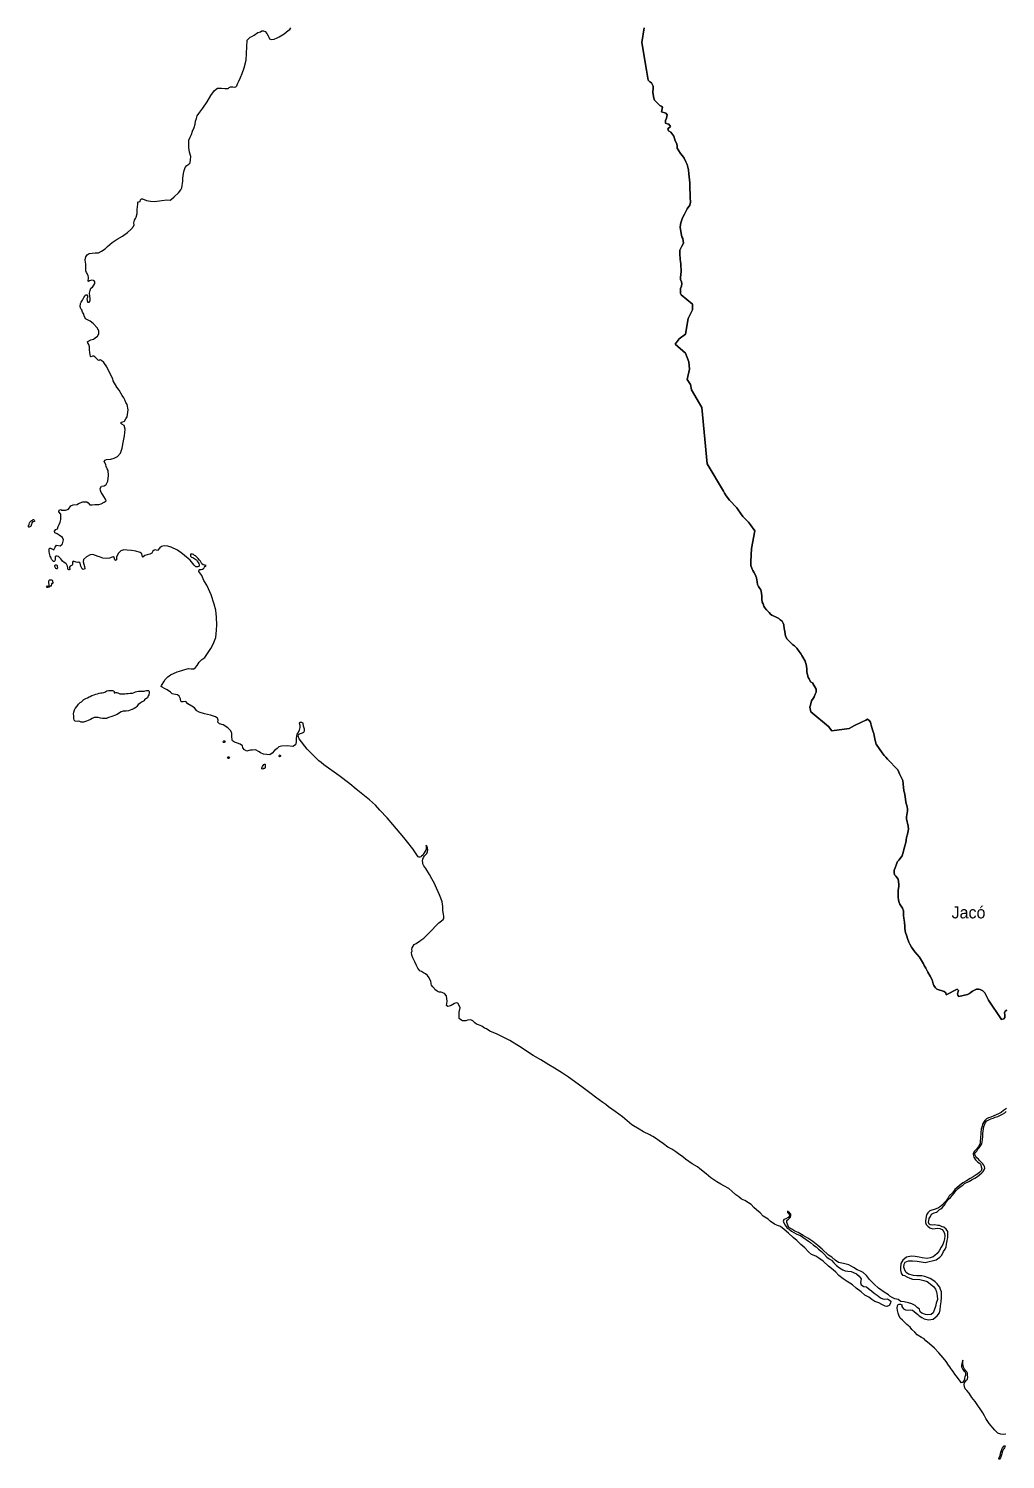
# Model space of a CAD drawing. Extents: x 283583 to 658922, y 889284 to 1241133.
# Drawn here: x 424982 to 441282, y 1052184 to 1076058 of the extents above; entities that cross this region are included whole.
import ezdxf

# ---------------------------------------------------------------- set-up
doc = ezdxf.new("R2010")
doc.units = 0
doc.header["$MEASUREMENT"] = 0
for name, color, linetype in [('PUNTARENAS', 7, 'Continuous'), ('SAN JOSE', 7, 'Continuous'), ('Subestaciones', 7, 'Continuous')]:
    doc.layers.add(name, color=color, linetype=linetype)

msp = doc.modelspace()

# ---------------------------------------------------------------- linework, layer by layer
at = {"layer": 'PUNTARENAS', "color": 241}
for points in [[(441299, 1058039), (441250, 1058003), (441212, 1057973), (441168, 1057950), (441127, 1057935), (441089, 1057914), (441039, 1057895), (441000, 1057882), (440964, 1057865), (440937, 1057840), (440914, 1057806), (440899, 1057777), (440892, 1057745), (440875, 1057696), (440871, 1057641), (440871, 1057607), (440869, 1057569), (440867, 1057533), (440863, 1057510), (440863, 1057479), (440858, 1057462), (440833, 1057407), (440814, 1057380), (440801, 1057363), (440782, 1057342), (440765, 1057325), (440748, 1057300), (440744, 1057281), (440748, 1057249), (440756, 1057225), (440782, 1057183), (440803, 1057158), (440824, 1057143), (440849, 1057126), (440869, 1057109), (440873, 1057092), (440879, 1057065), (440888, 1057031), (440877, 1057001), (440854, 1056976), (440824, 1056946), (440794, 1056932), (440743, 1056901), (440693, 1056873), (440633, 1056833), (440570, 1056797), (440513, 1056748), (440436, 1056685), (440398, 1056634), (440343, 1056584), (440324, 1056550), (440294, 1056497), (440247, 1056452), (440230, 1056433), (440211, 1056417), (440197, 1056403), (440168, 1056384), (440152, 1056378), (440139, 1056369), (440116, 1056359), (440116, 1056358), (440112, 1056357), (440021, 1056334), (439986, 1056297), (439964, 1056264), (439947, 1056171), (439949, 1056138), (439960, 1056103), (439987, 1056074), (440022, 1056050), (440070, 1056031), (440109, 1056039), (440154, 1056041), (440190, 1056035), (440224, 1056019), (440246, 1055997), (440264, 1055958), (440270, 1055909), (440267, 1055862), (440257, 1055818), (440238, 1055770), (440209, 1055723), (440175, 1055664), (440144, 1055621), (440107, 1055587), (440075, 1055566), (440029, 1055545), (439978, 1055535), (439895, 1055547), (439842, 1055558), (439775, 1055570), (439714, 1055573), (439631, 1055556), (439569, 1055509), (439539, 1055453), (439529, 1055382), (439529, 1055342), (439542, 1055293), (439565, 1055259), (439596, 1055253), (439635, 1055231), (439689, 1055208), (439734, 1055193), (439854, 1055187), (439921, 1055167), (439977, 1055154), (440083, 1055069), (440114, 1055027), (440134, 1054981), (440144, 1054915), (440147, 1054850), (440128, 1054792), (440118, 1054734), (440095, 1054676), (440074, 1054632), (440044, 1054601), (439990, 1054598), (439947, 1054600), (439889, 1054623), (439862, 1054645), (439846, 1054691), (439812, 1054719), (439775, 1054753), (439721, 1054779), (439663, 1054794), (439590, 1054812), (439537, 1054819), (439492, 1054854), (439435, 1054865), (439392, 1054885), (439356, 1054907), (439332, 1054929), (439257, 1054972), (439164, 1055040), (439090, 1055109), (439016, 1055184), (438965, 1055250), (438906, 1055300), (438864, 1055322), (438808, 1055348), (438746, 1055384), (438671, 1055428), (438578, 1055454), (438497, 1055470), (438440, 1055506), (438386, 1055560), (438330, 1055594), (438223, 1055689), (438154, 1055752), (438066, 1055820), (437987, 1055875), (437909, 1055919), (437822, 1055969), (437768, 1055990), (437716, 1056027), (437667, 1056052), (437645, 1056107), (437634, 1056136), (437636, 1056168), (437664, 1056195), (437694, 1056224), (437702, 1056252), (437703, 1056274), (437680, 1056300), (437647, 1056324), (437645, 1056302), (437669, 1056280), (437682, 1056251), (437657, 1056220), (437619, 1056199), (437582, 1056185), (437576, 1056155), (437587, 1056138), (437603, 1056095), (437625, 1056069), (437639, 1056042), (437671, 1056026), (437712, 1055991), (437792, 1055946), (437832, 1055930), (437860, 1055918), (437900, 1055894), (437998, 1055823), (438032, 1055801), (438079, 1055760), (438122, 1055729), (438163, 1055694), (438214, 1055651), (438255, 1055608), (438302, 1055561), (438339, 1055532), (438381, 1055506), (438419, 1055465), (438466, 1055418), (438515, 1055380), (438567, 1055347), (438607, 1055329), (438652, 1055326), (438707, 1055319), (438795, 1055282), (438844, 1055239), (438876, 1055194), (438865, 1055138), (438875, 1055099), (438921, 1055070), (438965, 1055061), (439010, 1055024), (439045, 1054999), (439092, 1054958), (439141, 1054925), (439169, 1054901), (439198, 1054881), (439234, 1054865), (439269, 1054859), (439316, 1054862), (439350, 1054838), (439369, 1054823), (439363, 1054791), (439341, 1054751), (439303, 1054737), (439273, 1054743), (439221, 1054768), (439169, 1054795), (439105, 1054819), (439053, 1054850), (439002, 1054889), (438934, 1054926), (438876, 1054982), (438793, 1055043), (438728, 1055095), (438643, 1055153), (438576, 1055199), (438505, 1055252), (438451, 1055306), (438406, 1055345), (438329, 1055408), (438239, 1055490), (438170, 1055540), (438118, 1055575), (438047, 1055603), (437997, 1055650), (437934, 1055713), (437866, 1055769), (437800, 1055838), (437743, 1055886), (437661, 1055960), (437590, 1056020), (437528, 1056072), (437477, 1056087), (437427, 1056110), (437356, 1056161), (437321, 1056191), (437242, 1056240), (437188, 1056298), (437131, 1056348), (437082, 1056389), (437037, 1056436), (436994, 1056467), (436933, 1056505), (436879, 1056528), (436831, 1056563), (436786, 1056596), (436718, 1056659), (436664, 1056706), (436584, 1056747), (436533, 1056776), (436469, 1056814), (436366, 1056880), (436290, 1056946), (436182, 1057033), (436143, 1057067), (436056, 1057117), (435999, 1057156), (435941, 1057194), (435898, 1057231), (435827, 1057283), (435780, 1057318), (435715, 1057358), (435651, 1057394), (435578, 1057449), (435505, 1057500), (435444, 1057542), (435399, 1057572), (435399, 1057572), (435367, 1057590), (435350, 1057598), (435241, 1057652), (435172, 1057693), (435049, 1057766), (434895, 1057898), (434770, 1057990), (434659, 1058066), (434616, 1058104), (434563, 1058140), (434440, 1058227), (434368, 1058282), (434216, 1058399), (433992, 1058562), (433892, 1058630), (433756, 1058713), (433662, 1058769), (433528, 1058850), (433404, 1058922), (433174, 1059072), (433010, 1059176), (432944, 1059206), (432801, 1059282), (432680, 1059331), (432621, 1059369), (432587, 1059377), (432547, 1059412), (432492, 1059433), (432458, 1059447), (432429, 1059466), (432395, 1059503), (432359, 1059520), (432304, 1059514), (432278, 1059503), (432255, 1059499), (432225, 1059501), (432196, 1059516), (432164, 1059543), (432168, 1059645), (432181, 1059719), (432168, 1059757), (432147, 1059795), (432115, 1059802), (432090, 1059789), (432033, 1059759), (432001, 1059747), (431978, 1059741), (431956, 1059757), (431967, 1059826), (431955, 1059918), (431921, 1059956), (431866, 1059980), (431834, 1059980), (431800, 1059999), (431762, 1060024), (431752, 1060047), (431728, 1060071), (431707, 1060098), (431699, 1060117), (431697, 1060134), (431695, 1060160), (431665, 1060219), (431638, 1060257), (431604, 1060287), (431570, 1060304), (431540, 1060323), (431513, 1060337), (431492, 1060357), (431477, 1060382), (431454, 1060426), (431426, 1060484), (431394, 1060551), (431378, 1060596), (431373, 1060644), (431380, 1060668), (431376, 1060693), (431382, 1060721), (431401, 1060748), (431416, 1060774), (431447, 1060791), (431469, 1060807), (431497, 1060826), (431526, 1060850), (431578, 1060880), (431658, 1060965), (431829, 1061136), (431872, 1061168), (431899, 1061190), (431911, 1061211), (431909, 1061243), (431893, 1061349), (431895, 1061410), (431882, 1061486), (431861, 1061550), (431838, 1061603), (431814, 1061654), (431789, 1061717), (431753, 1061795), (431709, 1061870), (431671, 1061946), (431612, 1062041), (431578, 1062086), (431565, 1062113), (431560, 1062120), (431559, 1062141), (431555, 1062170), (431559, 1062198), (431570, 1062225), (431586, 1062255), (431627, 1062295), (431637, 1062320), (431644, 1062354), (431639, 1062386), (431627, 1062414), (431612, 1062426), (431616, 1062407), (431614, 1062384), (431614, 1062359), (431601, 1062333), (431584, 1062304), (431574, 1062287), (431559, 1062266), (431540, 1062249), (431525, 1062236), (431508, 1062230), (431498, 1062230), (431483, 1062237), (431483, 1062238), (431396, 1062371), (431290, 1062503), (431242, 1062560), (431058, 1062778), (430967, 1062888), (430842, 1063018), (430768, 1063100), (430671, 1063190), (430447, 1063366), (430345, 1063458), (430158, 1063596), (429909, 1063776), (429865, 1063810), (429823, 1063842), (429740, 1063924), (429632, 1064034), (429495, 1064207), (429481, 1064251), (429484, 1064273), (429503, 1064289), (429550, 1064306), (429575, 1064320), (429588, 1064339), (429583, 1064369), (429569, 1064416), (429564, 1064466), (429542, 1064480), (429516, 1064479), (429497, 1064471), (429510, 1064437), (429510, 1064394), (429495, 1064353), (429480, 1064314), (429457, 1064286), (429445, 1064218), (429448, 1064155), (429434, 1064108), (429393, 1064080), (429294, 1064090), (429201, 1064086), (429156, 1064073), (429127, 1064048), (429086, 1064012), (429048, 1063969), (429007, 1063943), (428955, 1063946), (428899, 1063951), (428850, 1063973), (428828, 1063993), (428767, 1064023), (428714, 1064020), (428686, 1064018), (428659, 1064010), (428621, 1064004), (428585, 1064025), (428558, 1064056), (428549, 1064090), (428513, 1064118), (428469, 1064137), (428418, 1064153), (428387, 1064172), (428376, 1064191), (428371, 1064249), (428371, 1064299), (428357, 1064343), (428305, 1064392), (428228, 1064442), (428167, 1064459), (428142, 1064486), (428145, 1064521), (428135, 1064553), (428103, 1064577), (428016, 1064605), (427919, 1064624), (427828, 1064652), (427787, 1064674), (427751, 1064726), (427707, 1064751), (427637, 1064793), (427604, 1064829), (427563, 1064827), (427529, 1064825), (427523, 1064837), (427519, 1064875), (427495, 1064917), (427465, 1064939), (427435, 1064947), (427379, 1064956), (427347, 1064988), (427292, 1065027), (427250, 1065049), (427209, 1065068), (427193, 1065079), (427197, 1065098), (427212, 1065115), (427237, 1065159), (427263, 1065195), (427303, 1065242), (427352, 1065278), (427460, 1065327), (427540, 1065349), (427587, 1065363), (427648, 1065381), (427695, 1065375), (427737, 1065375), (427769, 1065400), (427793, 1065429), (427826, 1065489), (427875, 1065529), (427922, 1065567), (428023, 1065713), (428059, 1065787), (428104, 1065899), (428119, 1066018), (428125, 1066111), (428117, 1066238), (428104, 1066352), (428079, 1066456), (428031, 1066611), (427986, 1066710), (427954, 1066774), (427906, 1066852), (427870, 1066932), (427821, 1067002), (427826, 1067026), (427832, 1067032), (427843, 1067034), (427859, 1067034), (427881, 1067040), (427900, 1067049), (427912, 1067059), (427917, 1067074), (427929, 1067089), (427944, 1067100), (427925, 1067104), (427893, 1067110), (427874, 1067129), (427864, 1067148), (427851, 1067172), (427834, 1067191), (427811, 1067218), (427790, 1067241), (427767, 1067261), (427750, 1067269), (427735, 1067282), (427716, 1067286), (427699, 1067288), (427686, 1067288), (427682, 1067280), (427682, 1067265), (427686, 1067256), (427692, 1067246), (427701, 1067239), (427720, 1067231), (427737, 1067222), (427754, 1067210), (427766, 1067201), (427781, 1067193), (427796, 1067174), (427813, 1067150), (427821, 1067131), (427828, 1067112), (427828, 1067100), (427826, 1067089), (427817, 1067085), (427807, 1067078), (427792, 1067078), (427773, 1067076), (427745, 1067104), (427680, 1067191), (427585, 1067265), (427549, 1067297), (427466, 1067356), (427360, 1067407), (427303, 1067422), (427244, 1067428), (427199, 1067416), (427172, 1067397), (427130, 1067349), (427096, 1067361), (427077, 1067356), (427055, 1067339), (427039, 1067308), (427007, 1067289), (426958, 1067278), (426920, 1067266), (426890, 1067238), (426882, 1067242), (426871, 1067293), (426843, 1067315), (426770, 1067339), (426698, 1067348), (426628, 1067354), (426569, 1067363), (426520, 1067342), (426482, 1067305), (426446, 1067243), (426446, 1067196), (426431, 1067181), (426420, 1067196), (426410, 1067232), (426391, 1067245), (426376, 1067241), (426334, 1067224), (426281, 1067215), (426219, 1067222), (426166, 1067245), (426144, 1067248), (426054, 1067283), (426008, 1067277), (425946, 1067243), (425897, 1067199), (425892, 1067160), (425917, 1067082), (425921, 1067044), (425893, 1067034), (425873, 1067043), (425853, 1067091), (425845, 1067137), (425819, 1067155), (425796, 1067148), (425776, 1067155), (425744, 1067169), (425727, 1067170), (425715, 1067157), (425715, 1067118), (425711, 1067103), (425698, 1067097), (425674, 1067087), (425666, 1067074), (425667, 1067060), (425672, 1067044), (425668, 1067033), (425659, 1067030), (425652, 1067029), (425644, 1067033), (425637, 1067042), (425636, 1067061), (425631, 1067087), (425628, 1067098), (425622, 1067113), (425615, 1067121), (425603, 1067131), (425573, 1067148), (425548, 1067170), (425536, 1067189), (425519, 1067213), (425498, 1067235), (425478, 1067252), (425456, 1067258), (425435, 1067258), (425425, 1067246), (425423, 1067232), (425424, 1067211), (425423, 1067188), (425418, 1067176), (425415, 1067170), (425406, 1067166), (425395, 1067166), (425386, 1067175), (425374, 1067187), (425368, 1067198), (425363, 1067208), (425361, 1067216), (425358, 1067229), (425351, 1067238), (425342, 1067253), (425328, 1067299), (425324, 1067333), (425323, 1067360), (425324, 1067376), (425334, 1067389), (425349, 1067391), (425371, 1067379), (425403, 1067361), (425425, 1067404), (425445, 1067438), (425511, 1067429), (425537, 1067452), (425549, 1067463), (425556, 1067508), (425564, 1067526), (425549, 1067566), (425494, 1067604), (425456, 1067628), (425422, 1067646), (425416, 1067673), (425435, 1067701), (425462, 1067714), (425475, 1067750), (425492, 1067784), (425507, 1067820), (425522, 1067869), (425519, 1067954), (425489, 1067993), (425494, 1068022), (425517, 1068032), (425536, 1068025), (425600, 1068025), (425650, 1068042), (425684, 1068095), (425723, 1068110), (425791, 1068115), (425815, 1068134), (425884, 1068163), (425952, 1068163), (425976, 1068144), (426005, 1068110), (426044, 1068110), (426088, 1068119), (426152, 1068119), (426195, 1068129), (426243, 1068158), (426277, 1068177), (426267, 1068207), (426235, 1068251), (426220, 1068277), (426210, 1068296), (426193, 1068319), (426180, 1068351), (426176, 1068387), (426196, 1068421), (426244, 1068431), (426278, 1068450), (426305, 1068505), (426313, 1068601), (426308, 1068684), (426291, 1068713), (426278, 1068749), (426269, 1068783), (426244, 1068835), (426259, 1068859), (426282, 1068867), (426356, 1068876), (426411, 1068888), (426464, 1068916), (426513, 1068973), (426543, 1069060), (426562, 1069153), (426581, 1069261), (426591, 1069377), (426576, 1069435), (426540, 1069457), (426522, 1069474), (426528, 1069493), (426556, 1069498), (426583, 1069508), (426607, 1069546), (426628, 1069582), (426645, 1069697), (426626, 1069785), (426607, 1069819), (426588, 1069864), (426573, 1069900), (426544, 1069934), (426493, 1070025), (426454, 1070073), (426393, 1070179), (426389, 1070213), (426347, 1070289), (426287, 1070414), (426235, 1070488), (426201, 1070520), (426178, 1070531), (426161, 1070522), (426143, 1070524), (426131, 1070535), (426123, 1070550), (426087, 1070584), (426068, 1070594), (426049, 1070592), (426028, 1070584), (426012, 1070588), (426004, 1070652), (425996, 1070696), (425996, 1070749), (425988, 1070787), (425969, 1070813), (425958, 1070825), (425969, 1070840), (426019, 1070863), (426062, 1070878), (426094, 1070899), (426130, 1070925), (426151, 1070963), (426155, 1071009), (426134, 1071062), (426060, 1071136), (426011, 1071176), (425956, 1071204), (425933, 1071217), (425908, 1071268), (425903, 1071295), (425882, 1071329), (425870, 1071363), (425855, 1071384), (425844, 1071424), (425849, 1071473), (425859, 1071494), (425880, 1071526), (425902, 1071574), (425919, 1071596), (425933, 1071615), (425952, 1071615), (425967, 1071600), (425965, 1071572), (425954, 1071549), (425957, 1071522), (425967, 1071496), (425984, 1071492), (425995, 1071494), (426007, 1071515), (426007, 1071551), (426003, 1071600), (425999, 1071646), (426007, 1071691), (426022, 1071727), (426048, 1071746), (426071, 1071780), (426088, 1071805), (426086, 1071833), (426077, 1071849), (426063, 1071856), (426035, 1071860), (425999, 1071847), (425984, 1071839), (425976, 1071843), (425976, 1071860), (425980, 1071881), (425980, 1071911), (425978, 1071934), (425959, 1071972), (425946, 1071987), (425938, 1072015), (425938, 1072089), (425936, 1072131), (425934, 1072156), (425925, 1072201), (425938, 1072252), (425961, 1072281), (425991, 1072307), (426040, 1072311), (426095, 1072315), (426148, 1072317), (426201, 1072343), (426258, 1072381), (426296, 1072420), (426376, 1072491), (426457, 1072545), (426546, 1072596), (426633, 1072655), (426686, 1072706), (426732, 1072757), (426741, 1072786), (426737, 1072820), (426749, 1072863), (426764, 1072888), (426779, 1072911), (426792, 1072975), (426794, 1073038), (426807, 1073131), (426807, 1073153), (426813, 1073167), (426841, 1073176), (426851, 1073203), (426864, 1073218), (426883, 1073220), (426951, 1073191), (427014, 1073180), (427078, 1073176), (427167, 1073184), (427207, 1073192), (427291, 1073201), (427344, 1073194), (427366, 1073213), (427410, 1073249), (427482, 1073319), (427524, 1073366), (427539, 1073402), (427556, 1073514), (427558, 1073563), (427565, 1073641), (427578, 1073689), (427592, 1073740), (427620, 1073772), (427654, 1073795), (427677, 1073821), (427686, 1073869), (427688, 1073922), (427667, 1073998), (427656, 1074075), (427654, 1074136), (427656, 1074195), (427678, 1074248), (427701, 1074292), (427718, 1074348), (427743, 1074407), (427762, 1074466), (427769, 1074515), (427781, 1074556), (427796, 1074601), (427824, 1074644), (427892, 1074730), (427960, 1074838), (428023, 1074940), (428085, 1075025), (428133, 1075063), (428199, 1075067), (428256, 1075058), (428311, 1075058), (428330, 1075077), (428351, 1075088), (428392, 1075086), (428417, 1075079), (428442, 1075086), (428455, 1075102), (428470, 1075138), (428491, 1075179), (428519, 1075244), (428548, 1075310), (428578, 1075403), (428610, 1075533), (428625, 1075757), (428627, 1075864), (428678, 1075913), (428706, 1075926), (428746, 1075951), (428807, 1075993), (428852, 1076006), (428875, 1076019), (428900, 1076019), (428928, 1076012), (428958, 1075978), (428980, 1075938), (428989, 1075913), (429002, 1075885), (429027, 1075874), (429078, 1075881), (429131, 1075906), (429165, 1075921), (429245, 1075970), (429311, 1076024), (429339, 1076046), (429358, 1076069)], [(435255, 1076074), (435215, 1075825), (435292, 1075363), (435323, 1075200), (435348, 1075168), (435376, 1075153), (435406, 1075100), (435405, 1075062), (435396, 1074995), (435416, 1074896), (435429, 1074862), (435514, 1074774), (435538, 1074765), (435558, 1074747), (435547, 1074691), (435541, 1074667), (435615, 1074646), (435635, 1074621), (435627, 1074563), (435608, 1074527), (435609, 1074479), (435640, 1074469), (435666, 1074465), (435692, 1074427), (435649, 1074388), (435661, 1074351), (435698, 1074328), (435748, 1074262), (435762, 1074222), (435772, 1074186), (435793, 1074147), (435804, 1074107), (435807, 1074063), (435860, 1073974), (435892, 1073936), (435922, 1073896), (435950, 1073834), (435969, 1073789), (435991, 1073701), (436001, 1073636), (436014, 1073485), (436014, 1073431), (436015, 1073368), (436023, 1073316), (436024, 1073242), (436025, 1073160), (436015, 1073114), (435970, 1073049), (435927, 1072961), (435895, 1072902), (435866, 1072819), (435859, 1072787), (435853, 1072740), (435863, 1072676), (435869, 1072637), (435885, 1072585), (435897, 1072554), (435910, 1072476), (435881, 1072427), (435864, 1072397), (435849, 1072359), (435851, 1072332), (435851, 1072275), (435852, 1072238), (435857, 1072203), (435860, 1072172), (435864, 1072132), (435868, 1072095), (435874, 1072037), (435874, 1072000), (435868, 1071960), (435861, 1071900), (435862, 1071871), (435878, 1071833), (435885, 1071803), (435877, 1071763), (435862, 1071722), (435858, 1071676), (435858, 1071641), (435870, 1071617), (436058, 1071463), (436060, 1071368), (435990, 1071221), (435943, 1070958), (435838, 1070880), (435771, 1070793), (435945, 1070643), (435998, 1070499), (436009, 1070375), (435973, 1070201), (436029, 1070118), (436043, 1070033), (436215, 1069735), (436307, 1068798), (436578, 1068339), (436597, 1068308), (436623, 1068260), (436676, 1068190), (436801, 1068062), (436822, 1068028), (436901, 1067915), (436994, 1067823), (437029, 1067780), (437100, 1067676), (437044, 1067383), (437032, 1067165), (437034, 1067098), (437055, 1067040), (437067, 1067014), (437085, 1066990), (437108, 1066950), (437131, 1066892), (437132, 1066859), (437137, 1066828), (437145, 1066780), (437161, 1066750), (437186, 1066718), (437201, 1066691), (437214, 1066637), (437217, 1066586), (437216, 1066540), (437222, 1066486), (437239, 1066460), (437253, 1066420), (437267, 1066393), (437296, 1066358), (437315, 1066339), (437337, 1066315), (437364, 1066290), (437387, 1066272), (437455, 1066237), (437503, 1066215), (437524, 1066195), (437555, 1066169), (437571, 1066139), (437583, 1066110), (437588, 1066045), (437599, 1066003), (437609, 1065955), (437613, 1065928), (437636, 1065878), (437670, 1065843), (437700, 1065809), (437729, 1065784), (437760, 1065761), (437804, 1065719), (437841, 1065662), (437872, 1065618), (437887, 1065596), (437904, 1065568), (437940, 1065505), (437952, 1065464), (437960, 1065426), (437968, 1065365), (437971, 1065328), (437974, 1065295), (437985, 1065258), (437993, 1065232), (438006, 1065208), (438030, 1065158), (438062, 1065140), (438123, 1065035), (438122, 1064985), (438110, 1064951), (438092, 1064910), (438072, 1064880), (438046, 1064839), (438028, 1064771), (438021, 1064733), (438033, 1064657), (438330, 1064415), (438387, 1064341), (438674, 1064380), (438763, 1064432), (438880, 1064485), (438953, 1064517), (438980, 1064535), (439010, 1064511), (439029, 1064484), (439038, 1064459), (439044, 1064434), (439055, 1064394), (439064, 1064360), (439075, 1064324), (439086, 1064294), (439092, 1064265), (439109, 1064177), (439128, 1064116), (439224, 1063975), (439260, 1063931), (439287, 1063900), (439315, 1063867), (439489, 1063692), (439505, 1063653), (439517, 1063625), (439568, 1063512), (439574, 1063454), (439587, 1063341), (439600, 1063305), (439604, 1063278), (439609, 1063238), (439613, 1063198), (439622, 1063152), (439644, 1063071), (439648, 1063042), (439650, 1063007), (439644, 1062972), (439630, 1062907), (439630, 1062870), (439662, 1062749), (439665, 1062698), (439659, 1062670), (439648, 1062618), (439634, 1062560), (439627, 1062516), (439618, 1062477), (439598, 1062400), (439570, 1062293), (439560, 1062254), (439503, 1062180), (439482, 1062158), (439472, 1062130), (439457, 1062097), (439445, 1062054), (439428, 1062014), (439427, 1061976), (439432, 1061940), (439454, 1061916), (439494, 1061863), (439506, 1061780), (439506, 1061750), (439490, 1061675), (439490, 1061572), (439500, 1061513), (439508, 1061475), (439519, 1061447), (439541, 1061415), (439562, 1061380), (439581, 1061338), (439582, 1061309), (439584, 1061258), (439588, 1061216), (439594, 1061183), (439596, 1061146), (439602, 1061076), (439602, 1061040), (439609, 1061006), (439614, 1060978), (439637, 1060913), (439650, 1060875), (439668, 1060814), (439685, 1060780), (439714, 1060733), (439771, 1060652), (439850, 1060562), (439914, 1060453), (439926, 1060425), (439953, 1060379), (439972, 1060345), (439990, 1060313), (440024, 1060248), (440059, 1060187), (440078, 1060117), (440089, 1060093), (440117, 1060050), (440136, 1060032), (440262, 1059990), (440289, 1059967), (440291, 1059934), (440477, 1060029), (440500, 1060009), (440485, 1059955), (440488, 1059928), (440507, 1059907), (440650, 1059943), (440682, 1059959), (440710, 1059982), (440732, 1059996), (440798, 1060028), (440835, 1060031), (440860, 1060023), (440906, 1060002), (440939, 1059967), (440962, 1059923), (440984, 1059880), (441001, 1059849), (441217, 1059523), (441258, 1059534), (441272, 1059559), (441271, 1059601), (441268, 1059638), (441278, 1059664), (441306, 1059679)], [(441288, 1052605), (441246, 1052601), (441203, 1052605), (441153, 1052622), (441108, 1052671), (441013, 1052783), (440954, 1052865), (440933, 1052910), (440906, 1052960), (440776, 1053149), (440719, 1053217), (440675, 1053287), (440637, 1053332), (440611, 1053363), (440599, 1053393), (440592, 1053431), (440599, 1053459), (440614, 1053482), (440626, 1053499), (440648, 1053520), (440654, 1053554), (440652, 1053592), (440648, 1053621), (440637, 1053647), (440620, 1053664), (440597, 1053691), (440582, 1053721), (440574, 1053776), (440574, 1053804), (440570, 1053839), (440561, 1053808), (440548, 1053753), (440548, 1053727), (440563, 1053708), (440574, 1053685), (440588, 1053664), (440605, 1053651), (440616, 1053630), (440616, 1053613), (440614, 1053588), (440605, 1053560), (440601, 1053539), (440597, 1053516), (440584, 1053490), (440565, 1053467), (440552, 1053463), (440550, 1053463), (440463, 1053579), (440440, 1053607), (440412, 1053648), (440390, 1053679), (440372, 1053698), (440353, 1053728), (440330, 1053757), (440331, 1053757), (440291, 1053820), (440241, 1053881), (440171, 1053963), (440099, 1054040), (440015, 1054110), (439952, 1054164), (439927, 1054196), (439882, 1054218), (439812, 1054263), (439769, 1054304), (439721, 1054353), (439690, 1054389), (439637, 1054433), (439598, 1054476), (439563, 1054506), (439526, 1054541), (439502, 1054589), (439491, 1054624), (439482, 1054671), (439476, 1054712), (439479, 1054739), (439487, 1054763), (439510, 1054774), (439532, 1054772), (439552, 1054761), (439551, 1054735), (439564, 1054720), (439583, 1054694), (439613, 1054678), (439652, 1054676), (439698, 1054680), (439730, 1054674), (439760, 1054654), (439820, 1054602), (439844, 1054578), (439887, 1054552), (439929, 1054531), (439998, 1054511), (440074, 1054521), (440142, 1054577), (440180, 1054629), (440191, 1054680), (440201, 1054748), (440210, 1054811), (440214, 1054883), (440214, 1054946), (440217, 1054981), (440197, 1055020), (440187, 1055057), (440158, 1055093), (440145, 1055114), (440110, 1055149), (440071, 1055177), (440027, 1055200), (439937, 1055235), (439886, 1055244), (439806, 1055249), (439751, 1055254), (439665, 1055277), (439625, 1055303), (439601, 1055343), (439589, 1055393), (439594, 1055439), (439610, 1055473), (439663, 1055498), (439730, 1055496), (439812, 1055489), (439875, 1055479), (439942, 1055469), (440010, 1055486), (440061, 1055499), (440124, 1055516), (440187, 1055558), (440220, 1055593), (440248, 1055655), (440274, 1055691), (440293, 1055733), (440297, 1055777), (440308, 1055829), (440316, 1055863), (440321, 1055886), (440323, 1055924), (440323, 1055961), (440319, 1055989), (440294, 1056023), (440255, 1056057), (440227, 1056065), (440181, 1056084), (440155, 1056087), (440106, 1056096), (440057, 1056094), (440029, 1056096), (440007, 1056111), (440000, 1056138), (440002, 1056170), (440012, 1056206), (440034, 1056239), (440050, 1056273), (440094, 1056297), (440132, 1056307), (440140, 1056309), (440140, 1056309), (440160, 1056329), (440183, 1056351), (440205, 1056364), (440224, 1056381), (440254, 1056414), (440269, 1056429), (440284, 1056457), (440331, 1056526), (440365, 1056554), (440398, 1056592), (440428, 1056626), (440462, 1056668), (440492, 1056704), (440526, 1056734), (440572, 1056759), (440602, 1056786), (440680, 1056826), (440729, 1056853), (440769, 1056876), (440814, 1056902), (440850, 1056931), (440890, 1056965), (440909, 1056988), (440928, 1057018), (440936, 1057045), (440934, 1057071), (440920, 1057092), (440903, 1057113), (440888, 1057132), (440865, 1057154), (440850, 1057174), (440831, 1057195), (440805, 1057216), (440791, 1057239), (440776, 1057258), (440774, 1057273), (440774, 1057288), (440780, 1057301), (440791, 1057313), (440803, 1057326), (440822, 1057360), (440844, 1057385), (440886, 1057449), (440895, 1057480), (440897, 1057514), (440903, 1057573), (440907, 1057624), (440912, 1057662), (440916, 1057702), (440922, 1057737), (440935, 1057769), (440950, 1057805), (440971, 1057831), (440994, 1057843), (441041, 1057864), (441079, 1057879), (441113, 1057892), (441155, 1057907), (441200, 1057928), (441234, 1057943), (441270, 1057968), (441295, 1057989)]]:
    msp.add_lwpolyline(points, dxfattribs=at)
for points in [[(425079, 1067835), (425077, 1067835), (425060, 1067831), (425048, 1067831), (425035, 1067814), (425033, 1067802), (425029, 1067789), (425024, 1067774), (425022, 1067759), (425014, 1067749), (425003, 1067744), (424993, 1067738), (424984, 1067740), (424982, 1067747), (424982, 1067766), (424990, 1067778), (424990, 1067791), (424999, 1067814), (425005, 1067825), (425014, 1067835), (425024, 1067846), (425037, 1067848), (425046, 1067854), (425056, 1067865), (425065, 1067865), (425073, 1067857), (425079, 1067846), (425079, 1067835)], [(425465, 1067057), (425465, 1067054), (425457, 1067044), (425447, 1067044), (425437, 1067047), (425428, 1067063), (425421, 1067083), (425421, 1067098), (425427, 1067107), (425432, 1067110), (425443, 1067109), (425451, 1067106), (425455, 1067102), (425456, 1067100), (425458, 1067098), (425458, 1067093), (425461, 1067077), (425464, 1067069)], [(425392, 1066808), (425383, 1066799), (425371, 1066799), (425362, 1066793), (425358, 1066753), (425349, 1066753), (425332, 1066744), (425324, 1066736), (425303, 1066731), (425288, 1066734), (425282, 1066744), (425284, 1066757), (425292, 1066759), (425305, 1066755), (425315, 1066746), (425324, 1066748), (425326, 1066761), (425324, 1066784), (425322, 1066810), (425318, 1066833), (425324, 1066856), (425330, 1066861), (425345, 1066861), (425364, 1066863), (425375, 1066857), (425383, 1066841), (425383, 1066833), (425388, 1066819), (425394, 1066810)], [(426712, 1064697), (426706, 1064694), (426647, 1064673), (426609, 1064669), (426586, 1064669), (426560, 1064667), (426527, 1064658), (426497, 1064641), (426457, 1064616), (426416, 1064595), (426385, 1064587), (426355, 1064572), (426317, 1064561), (426283, 1064549), (426251, 1064546), (426217, 1064549), (426181, 1064553), (426143, 1064563), (426114, 1064561), (426074, 1064561), (426040, 1064549), (426012, 1064528), (425978, 1064511), (425949, 1064500), (425896, 1064485), (425860, 1064485), (425839, 1064494), (425822, 1064500), (425794, 1064498), (425760, 1064502), (425743, 1064519), (425735, 1064553), (425735, 1064593), (425733, 1064623), (425737, 1064655), (425746, 1064691), (425760, 1064716), (425790, 1064754), (425816, 1064784), (425845, 1064814), (425866, 1064826), (425883, 1064843), (425904, 1064862), (425938, 1064881), (425966, 1064894), (425991, 1064909), (426010, 1064915), (426038, 1064932), (426074, 1064942), (426106, 1064955), (426129, 1064959), (426161, 1064972), (426188, 1064976), (426211, 1064976), (426239, 1064982), (426254, 1064987), (426269, 1064997), (426290, 1065006), (426315, 1065012), (426339, 1065016), (426381, 1065016), (426400, 1065010), (426410, 1064999), (426408, 1064984), (426410, 1064973), (426421, 1064975), (426436, 1064981), (426455, 1064981), (426470, 1064975), (426480, 1064968), (426493, 1064964), (426506, 1064958), (426520, 1064960), (426590, 1064960), (426618, 1064962), (426641, 1064966), (426679, 1064970), (426715, 1064970), (426745, 1064981), (426764, 1064989), (426789, 1064998), (426815, 1065000), (426849, 1065002), (426910, 1065002), (426929, 1065006), (426948, 1065015), (426980, 1065015), (426990, 1065008), (426995, 1064996), (426995, 1064977), (426986, 1064943), (426978, 1064924), (426965, 1064892), (426939, 1064877), (426918, 1064858), (426908, 1064842), (426863, 1064817), (426838, 1064798), (426810, 1064781), (426789, 1064749), (426770, 1064728), (426742, 1064713)], [(428240, 1064144), (428234, 1064144), (428229, 1064153), (428233, 1064167), (428240, 1064172), (428254, 1064172), (428259, 1064160), (428258, 1064151), (428243, 1064144)], [(428314, 1063908), (428327, 1063905), (428332, 1063894), (428329, 1063886), (428325, 1063879), (428315, 1063879), (428306, 1063886), (428303, 1063897), (428307, 1063904)], [(429187, 1063928), (429187, 1063920), (429182, 1063912), (429170, 1063909), (429162, 1063914), (429161, 1063926), (429170, 1063936), (429179, 1063938)], [(428927, 1063766), (428927, 1063722), (428922, 1063711), (428909, 1063711), (428892, 1063703), (428875, 1063706), (428874, 1063718), (428877, 1063734), (428884, 1063745), (428895, 1063764), (428908, 1063779), (428919, 1063783), (428927, 1063783)], [(441270, 1052388), (441267, 1052376), (441254, 1052362), (441243, 1052347), (441231, 1052321), (441214, 1052258), (441199, 1052209), (441178, 1052184), (441171, 1052192), (441171, 1052205), (441180, 1052218), (441197, 1052247), (441201, 1052275), (441207, 1052305), (441216, 1052330), (441224, 1052357), (441233, 1052377), (441262, 1052408), (441277, 1052408)]]:
    msp.add_lwpolyline(points, close=True, dxfattribs=at)
at = {"layer": 'SAN JOSE', "color": 241}
msp.add_lwpolyline([(441306, 1059679), (441278, 1059664), (441268, 1059638), (441271, 1059601), (441272, 1059559), (441258, 1059534), (441217, 1059523), (441001, 1059849), (440984, 1059880), (440962, 1059923), (440939, 1059967), (440906, 1060002), (440860, 1060023), (440835, 1060031), (440798, 1060028), (440732, 1059996), (440710, 1059982), (440682, 1059959), (440650, 1059943), (440507, 1059907), (440488, 1059928), (440485, 1059955), (440500, 1060009), (440477, 1060029), (440291, 1059934), (440289, 1059967), (440262, 1059990), (440136, 1060032), (440117, 1060050), (440089, 1060093), (440078, 1060117), (440059, 1060187), (440024, 1060248), (439990, 1060313), (439972, 1060345), (439953, 1060379), (439926, 1060425), (439914, 1060453), (439850, 1060562), (439771, 1060652), (439714, 1060733), (439685, 1060780), (439668, 1060814), (439650, 1060875), (439637, 1060913), (439614, 1060978), (439609, 1061006), (439602, 1061040), (439602, 1061076), (439596, 1061146), (439594, 1061183), (439588, 1061216), (439584, 1061258), (439582, 1061309), (439581, 1061338), (439562, 1061380), (439541, 1061415), (439519, 1061447), (439508, 1061475), (439500, 1061513), (439490, 1061572), (439490, 1061675), (439506, 1061750), (439506, 1061780), (439494, 1061863), (439454, 1061916), (439432, 1061940), (439427, 1061976), (439428, 1062014), (439445, 1062054), (439457, 1062097), (439472, 1062130), (439482, 1062158), (439503, 1062180), (439560, 1062254), (439570, 1062293), (439598, 1062400), (439618, 1062477), (439627, 1062516), (439634, 1062560), (439648, 1062618), (439659, 1062670), (439665, 1062698), (439662, 1062749), (439630, 1062870), (439630, 1062907), (439644, 1062972), (439650, 1063007), (439648, 1063042), (439644, 1063071), (439622, 1063152), (439613, 1063198), (439609, 1063238), (439604, 1063278), (439600, 1063305), (439587, 1063341), (439574, 1063454), (439568, 1063512), (439517, 1063625), (439505, 1063653), (439489, 1063692), (439315, 1063867), (439287, 1063900), (439260, 1063931), (439224, 1063975), (439128, 1064116), (439109, 1064177), (439092, 1064265), (439086, 1064294), (439075, 1064324), (439064, 1064360), (439055, 1064394), (439044, 1064434), (439038, 1064459), (439029, 1064484), (439010, 1064511), (438980, 1064535), (438953, 1064517), (438880, 1064485), (438763, 1064432), (438674, 1064380), (438387, 1064341), (438330, 1064415), (438033, 1064657), (438021, 1064733), (438028, 1064771), (438046, 1064839), (438072, 1064880), (438092, 1064910), (438110, 1064951), (438122, 1064985), (438123, 1065035), (438062, 1065140), (438030, 1065158), (438006, 1065208), (437993, 1065232), (437985, 1065258), (437974, 1065295), (437971, 1065328), (437968, 1065365), (437960, 1065426), (437952, 1065464), (437940, 1065505), (437904, 1065568), (437887, 1065596), (437872, 1065618), (437841, 1065662), (437804, 1065719), (437760, 1065761), (437729, 1065784), (437700, 1065809), (437670, 1065843), (437636, 1065878), (437613, 1065928), (437609, 1065955), (437599, 1066003), (437588, 1066045), (437583, 1066110), (437571, 1066139), (437555, 1066169), (437524, 1066195), (437503, 1066215), (437455, 1066237), (437387, 1066272), (437364, 1066290), (437337, 1066315), (437315, 1066339), (437296, 1066358), (437267, 1066393), (437253, 1066420), (437239, 1066460), (437222, 1066486), (437216, 1066540), (437217, 1066586), (437214, 1066637), (437201, 1066691), (437186, 1066718), (437161, 1066750), (437145, 1066780), (437137, 1066828), (437132, 1066859), (437131, 1066892), (437108, 1066950), (437085, 1066990), (437067, 1067014), (437055, 1067040), (437034, 1067098), (437032, 1067165), (437044, 1067383), (437100, 1067676), (437029, 1067780), (436994, 1067823), (436901, 1067915), (436822, 1068028), (436801, 1068062), (436676, 1068190), (436623, 1068260), (436597, 1068308), (436578, 1068339), (436307, 1068798), (436215, 1069735), (436043, 1070033), (436029, 1070118), (435973, 1070201), (436009, 1070375), (435998, 1070499), (435945, 1070643), (435771, 1070793), (435838, 1070880), (435943, 1070958), (435990, 1071221), (436060, 1071368), (436058, 1071463), (435870, 1071617), (435858, 1071641), (435858, 1071676), (435862, 1071722), (435877, 1071763), (435885, 1071803), (435878, 1071833), (435862, 1071871), (435861, 1071900), (435868, 1071960), (435874, 1072000), (435874, 1072037), (435868, 1072095), (435864, 1072132), (435860, 1072172), (435857, 1072203), (435852, 1072238), (435851, 1072275), (435851, 1072332), (435849, 1072359), (435864, 1072397), (435881, 1072427), (435910, 1072476), (435897, 1072554), (435885, 1072585), (435869, 1072637), (435863, 1072676), (435853, 1072740), (435859, 1072787), (435866, 1072819), (435895, 1072902), (435927, 1072961), (435970, 1073049), (436015, 1073114), (436025, 1073160), (436024, 1073242), (436023, 1073316), (436015, 1073368), (436014, 1073431), (436014, 1073485), (436001, 1073636), (435991, 1073701), (435969, 1073789), (435950, 1073834), (435922, 1073896), (435892, 1073936), (435860, 1073974), (435807, 1074063), (435804, 1074107), (435793, 1074147), (435772, 1074186), (435762, 1074222), (435748, 1074262), (435698, 1074328), (435661, 1074351), (435649, 1074388), (435692, 1074427), (435666, 1074465), (435640, 1074469), (435609, 1074479), (435608, 1074527), (435627, 1074563), (435635, 1074621), (435615, 1074646), (435541, 1074667), (435547, 1074691), (435558, 1074747), (435538, 1074765), (435514, 1074774), (435429, 1074862), (435416, 1074896), (435396, 1074995), (435405, 1075062), (435406, 1075100), (435376, 1075153), (435348, 1075168), (435323, 1075200), (435292, 1075363), (435215, 1075825), (435255, 1076074)], dxfattribs=at)

# ---------------------------------------------------------------- texts
at = {"layer": 'Subestaciones', "color": 30}
msp.add_text('Jacó', height=200, dxfattribs=at).set_placement((440384, 1061211))

doc.saveas('drawing.dxf')
